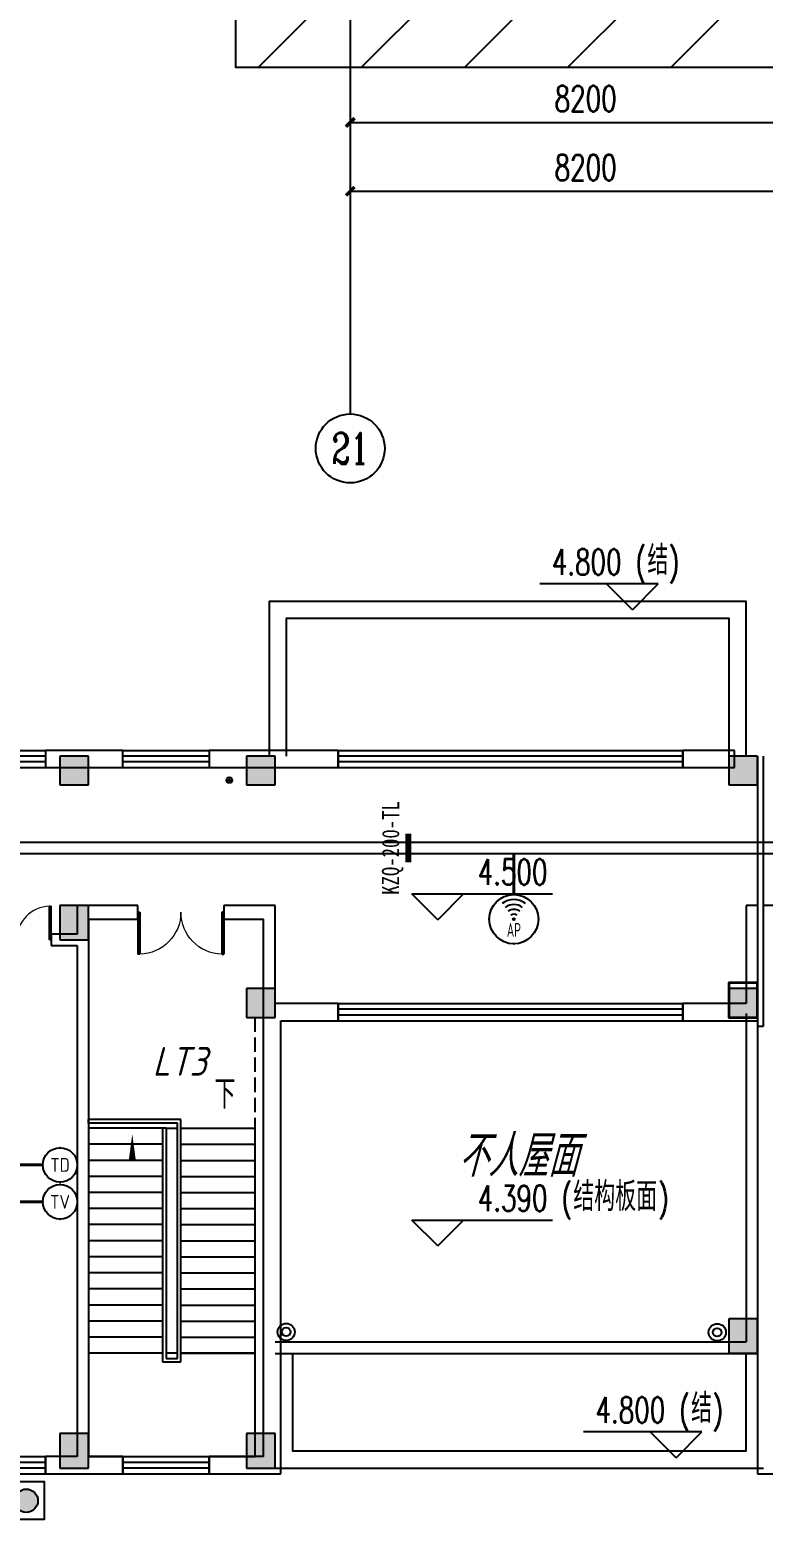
# Model space of a CAD drawing. Extents: x 1333527 to 1855755, y 1020844 to 1581249.
# Drawn here: x 1401502 to 1414274, y 1042187 to 1068127 of the extents above; entities that cross this region are included whole.
import ezdxf
from ezdxf.enums import TextEntityAlignment as Align

# ---------------------------------------------------------------- set-up
doc = ezdxf.new("R2010")
doc.units = 0
doc.header["$LTSCALE"] = 1000
doc.header["$PDSIZE"] = 5
doc.linetypes.add('__DASH', pattern=[0.35, 0.25, -0.1])
doc.layers.add('1-建筑底图', color=8, linetype='Continuous', plot=False)
for name, color, linetype in [('AXIS_TEXT', 7, 'Continuous'), ('CABLETRAY_PDS', 4, 'Continuous'), ('EQUIP-通讯', 3, 'Continuous'), ('WIRE-综合布线', 5, 'Continuous'), ('建筑-柱子', 9, 'Continuous'), ('建筑-柱子-填充', 8, 'Continuous'), ('抗震支吊架', 2, 'Continuous'), ('排水', 153, 'Continuous'), ('防火分区', 6, 'Continuous')]:
    doc.layers.add(name, color=color, linetype=linetype)
doc.layers.add('砼柱', color=2, linetype='Continuous', lineweight=35)
doc.styles.add('_TCH_AXIS', font='COMPLEX', dxfattribs={"bigfont": 'GBCBIG'})
doc.styles.add('_TCH_DIM', font='SIMPLEX', dxfattribs={"bigfont": 'GBCBIG'})
doc.styles.add('_TCH_DIM_T3', font='SIMPLEX', dxfattribs={"width": 0.705882, "bigfont": 'GBCBIG'})
doc.styles.add('_TEL_ATTDEF', font='gbenor', dxfattribs={"bigfont": 'gbcbig'})
doc.styles.add('_TEL_DIM', font='SIMPLEX', dxfattribs={"width": 0.8, "height": 3.5, "bigfont": 'HZTXT'})
doc.styles.add('COMPLEX', font='COMPLEX')
doc.styles.add('kzcad', font='', dxfattribs={"width": 0.8})
doc.styles.get("Standard").update_dxf_attribs({"font": 'gbeitc.shx', "bigfont": 'gbcbig.shx'})
doc.styles.get('kzcad').set_extended_font_data('SimSun')
doc.linetypes.add('JIEDI', pattern='A,1.25,-0.25,0.25,-0.25,0.625,["/",Standard,S=0.6,R=0,X=0,Y=-0.3],0.625,-0.25,0.25,-0.25', length=4)
doc.dimstyles.new('_TCH_ARCH&&150', dxfattribs={"dimtxt": 446.25, "dimasz": 150, "dimexe": 375, "dimexo": 450, "dimgap": 189.375, "dimtad": 1, "dimdec": 0, "dimzin": 0, "dimdsep": 46, "dimtxsty": '_TCH_DIM_T3', "dimblk": 'ARCHTICK', "dimcen": 0.09, "dimclrt": 7, "dimazin": 2, "dimtfac": 1, "dimtdec": 0, "dimtix": 1, "dimtmove": 2, "dimatfit": 3, "dimfxl": 1, "dimtolj": 1, "dimtzin": 0, "dimarcsym": 0})

# ---------------------------------------------------------------- blocks, each defined once
blk = doc.blocks.new('$equip_U$00000091(win7-PC-hzk)')
for radius in [0.714, 0.0272]:
    blk.add_circle((0, 0), radius)
for radius in [0.571, 0.428, 0.285, 0.143]:
    blk.add_arc((0, 0), radius, 53.7049, 126.2951)
for p in [(0, 0.714), (-0.714, 0), (0.714, 0), (0, -0.714)]:
    blk.add_point(p)
at = {"color": 7, "style": '_TEL_DIM', "flags": 1}
for tag in ['A', 'REMARK']:
    blk.add_attdef(tag, text='', height=0.00002, dxfattribs=at).set_placement((0, 0), align=Align.MIDDLE_CENTER)
at = {"color": 7, "style": '_TEL_DIM', "width": 0.7}
blk.add_attdef('$TEXT$', text='', height=0.4, dxfattribs=at).set_placement((0, -0.31), align=Align.MIDDLE_CENTER)
blk = doc.blocks.new('$equip_U$00000076(win7-PC-hzk)')
blk.add_circle((0, 0.5), 0.5)
for p in [(0, 0.999), (-0.5, 0.5), (0.5, 0.5)]:
    blk.add_point(p)
at = {"color": 7, "style": '_TEL_DIM'}
blk.add_attdef('$TEXT$', text='', height=0.4, dxfattribs=at).set_placement((0, 0.5), align=Align.MIDDLE_CENTER)
at = {"color": 7, "style": '_TEL_DIM', "flags": 1}
for tag in ['A', 'REMARK']:
    blk.add_attdef(tag, text='', height=0.00002, dxfattribs=at).set_placement((0, 0), align=Align.MIDDLE_CENTER)
blk = doc.blocks.new('$equip_U$00000088(win7-PC-hzk)')
blk.add_circle((0, 0.5), 0.5)
for p in [(0, 0.999), (-0.5, 0.5), (0.5, 0.5)]:
    blk.add_point(p)
at = {"color": 7, "style": '_TEL_DIM'}
blk.add_attdef('$TEXT$', text='', height=0.4, dxfattribs=at).set_placement((0, 0.5), align=Align.MIDDLE_CENTER)
at = {"color": 7, "style": '_TEL_DIM', "flags": 1}
for tag in ['A', 'REMARK']:
    blk.add_attdef(tag, text='', height=0.00002, dxfattribs=at).set_placement((0, 0), align=Align.MIDDLE_CENTER)
blk = doc.blocks.new('ng')
at = {"layer": '排水'}
for p, q in [((345991, 781358), (346091, 781358)), ((346041, 781408), (346041, 781308))]:
    blk.add_line(p, q, dxfattribs=at)
blk.add_circle((346041, 781358), 50, dxfattribs=at)
blk = doc.blocks.new('np')
at = {"layer": '排水'}
for radius in [150, 75]:
    blk.add_circle((345955, 781714), radius, dxfattribs=at)
blk = doc.blocks.new('A$C4670417C')
at = {"layer": '建筑-柱子-填充'}
for points in [[(42250, 14300), (41750, 14300), (41750, 13800), (42250, 13800)], [(45500, 14300), (45000, 14300), (45000, 13800), (45500, 13800)], [(53900, 14300), (53400, 14300), (53400, 13800), (53900, 13800)], [(42250, 11700), (41750, 11700), (41750, 11100), (42250, 11100)], [(45500, 10250), (45000, 10250), (45000, 9750), (45500, 9750)], [(53900, 10250), (53400, 10250), (53400, 9750), (53900, 9750)], [(53900, 4500), (53400, 4500), (53400, 3900), (53900, 3900)], [(42250, 2500), (41750, 2500), (41750, 1900), (42250, 1900)], [(45500, 2500), (45000, 2500), (45000, 1900), (45500, 1900)]]:
    blk.add_hatch(color=256, dxfattribs=at).paths.add_polyline_path(points)
at = {"layer": '建筑-柱子'}
for p, q in [((42250, 14300), (41750, 14300)), ((41750, 14300), (41750, 13800)), ((42250, 13800), (42250, 14300)), ((45500, 14300), (45000, 14300)), ((45000, 14300), (45000, 13800)), ((45500, 13800), (45500, 14300)), ((53900, 14300), (53400, 14300)), ((53400, 14300), (53400, 13800)), ((53900, 13800), (53900, 14300)), ((41750, 13800), (42250, 13800)), ((45000, 13800), (45500, 13800)), ((53400, 13800), (53900, 13800)), ((42250, 11700), (41750, 11700)), ((41750, 11700), (41750, 11100)), ((42250, 11100), (42250, 11700)), ((41750, 11100), (42250, 11100)), ((45500, 10250), (45000, 10250)), ((45000, 10250), (45000, 9750)), ((45500, 9750), (45500, 10250)), ((53900, 10250), (53400, 10250)), ((53400, 10250), (53400, 9750)), ((53900, 9750), (53900, 10250)), ((45000, 9750), (45500, 9750)), ((53400, 9750), (53900, 9750)), ((53900, 4500), (53400, 4500)), ((53400, 4500), (53400, 3900)), ((53900, 3900), (53900, 4500)), ((53400, 3900), (53900, 3900)), ((42250, 2500), (41750, 2500)), ((41750, 2500), (41750, 1900)), ((42250, 1900), (42250, 2500)), ((45500, 2500), (45000, 2500)), ((45000, 2500), (45000, 1900)), ((45500, 1900), (45500, 2500)), ((41750, 1900), (42250, 1900)), ((45000, 1900), (45500, 1900))]:
    blk.add_line(p, q, dxfattribs=at)
at = {"layer": '砼柱', "lineweight": 35}
blk.add_lwpolyline([(53900, 10350), (53400, 10350), (53400, 9750), (53900, 9750)], close=True, dxfattribs=at)
blk = doc.blocks.new('A$C2CDD3BEF')
at = {"layer": '防火分区'}
h = blk.add_hatch(color=7, dxfattribs=at)
h.dxf.hatch_style = 1
edge = h.paths.add_edge_path()
edge.add_arc((460, 446), 282, 0, 360)
at = {"layer": '防火分区', "color": 7}
blk.add_lwpolyline([(0, 0), (900, 0), (900, 900), (0, 900)], close=True, dxfattribs=at)
blk.add_circle((460, 446), 282, dxfattribs=at)
blk = doc.blocks.new('$WINLIB2D$00000001')
at = {"color": 0}
for points in [[(-0.5, 0.5), (-0.5, -0.5)], [(-0.5, 0.5), (0.5, 0.5)], [(0.5, -0.5), (0.5, 0.5)], [(0.5, 0.1667), (-0.5, 0.1667)], [(0.5, -0.1667), (-0.5, -0.1667)], [(-0.5, -0.5), (0.5, -0.5)]]:
    blk.add_lwpolyline(points, dxfattribs=at)
blk = doc.blocks.new('$DorLib2D$00000002')
for p, q in [((-0.5, 0), (-0.5, 0.4875)), ((-0.475, 0.4875), (-0.5, 0.4875)), ((-0.475, 0), (-0.475, 0.4875)), ((0.475, 0), (0.475, 0.4875)), ((0.475, 0.4875), (0.5, 0.4875)), ((0.5, 0), (0.5, 0.4875)), ((-0.5, 0), (-0.475, 0)), ((0.5, 0), (0.475, 0))]:
    blk.add_line(p, q)
at = {"lineweight": 13}
for centre, start, end in [((-0.4875, 0), 0, 88.53072), ((0.4875, 0), 91.46928, 180)]:
    blk.add_arc(centre, 0.4875, start, end, dxfattribs=at)
blk = doc.blocks.new('1-二层建筑底图')
at = {"layer": '1-建筑底图', "color": 8}
for p, q in [((52970.9, 12800), (50910.9, 12800)), ((52520.9, 12350), (52070.9, 12800)), ((52520.9, 12350), (52970.9, 12800)), ((43650, 9900), (42300, 9900)), ((42300, 9900), (42300, 9600)), ((43650, 9600), (43650, 9900)), ((47400, 9900), (45150, 9900)), ((45150, 9900), (45150, 9600)), ((47400, 9600), (47400, 9900)), ((54300, 9900), (53400, 9900)), ((53400, 9900), (53400, 9600)), ((54300, 9600), (54300, 9900)), ((42300, 9600), (43650, 9600)), ((45150, 9600), (47400, 9600)), ((53400, 9600), (54300, 9600)), ((49131.5, 6951.5), (48681.5, 7401.5)), ((48681.5, 7401.5), (51132.5, 7401.5)), ((49131.5, 6951.5), (49581.5, 7401.5)), ((42850, 7200), (42850, 6700)), ((43908.6, 7200), (42850, 7200)), ((43908.6, 6960), (43908.6, 7200)), ((46300, 7200), (45408.6, 7200)), ((45408.6, 7200), (45408.6, 6960)), ((46300, 5490), (46300, 7200)), ((54500, 7200), (54500, 5490)), ((54700, 7200), (54500, 7200)), ((54700, 7200), (54700, 5190)), ((56150, 7200), (54800, 7200)), ((54800, 7200), (54800, 5090)), ((43050, 6960), (43050, 6600)), ((43050, 6960), (43908.6, 6960)), ((45408.6, 6960), (46100, 6960)), ((46100, 5390), (46100, 6960)), ((42850, 6700), (42400, 6700)), ((42400, 6700), (42400, 6500)), ((42400, 6500), (42850, 6500)), ((42850, 6500), (42850, -2400)), ((43050, 6600), (43050, -2400)), ((47400, 5490), (46300, 5490)), ((47400, 5190), (47400, 5490)), ((54500, 5490), (53400, 5490)), ((53400, 5490), (53400, 5190)), ((46100, -2400), (46100, 5390)), ((46400, -2700), (46400, 5190)), ((46400, 5190), (47400, 5190)), ((53400, 5190), (54700, 5190)), ((54800, 5090), (54700, 5090)), ((54700, 5090), (54700, 3500)), ((44660, 3470), (43050, 3470)), ((43050, 3410), (43050, 3470)), ((44600, 3410), (43050, 3410)), ((44600, -690), (44600, 3410)), ((44660, -750), (44660, 3470)), ((54700, 3500), (54700, -2700)), ((43050, 3320), (43050, -600)), ((44340, 3320), (43050, 3320)), ((44400, 3320), (44340, 3320)), ((44340, 3320), (44340, -750)), ((44400, 3320), (44340, 3320)), ((44400, 3320), (44400, -600)), ((44400, 3320), (44400, -690)), ((44400, 3320), (44600, 3320)), ((44600, -600), (44600, 3320)), ((44660, 3320), (45950, 3320)), ((45950, -600), (45950, 3320)), ((44340, 3040), (43050, 3040)), ((44660, 3040), (45950, 3040)), ((44340, 2760), (43050, 2760)), ((44660, 2760), (45950, 2760)), ((44340, 2480), (43050, 2480)), ((44660, 2480), (45950, 2480)), ((44340, 2200), (43050, 2200)), ((44660, 2200), (45950, 2200)), ((44340, 1920), (43050, 1920)), ((44660, 1920), (45950, 1920)), ((44340, 1640), (43050, 1640)), ((44660, 1640), (45950, 1640)), ((49131.5, 1269.5), (48681.5, 1719.5)), ((48681.5, 1719.5), (51132.5, 1719.5)), ((49131.5, 1269.5), (49581.5, 1719.5)), ((44340, 1360), (43050, 1360)), ((44660, 1360), (45950, 1360)), ((44340, 1080), (43050, 1080)), ((44660, 1080), (45950, 1080)), ((44340, 800), (43050, 800)), ((44660, 800), (45950, 800)), ((44340, 520), (43050, 520)), ((44660, 520), (45950, 520)), ((44340, 240), (43050, 240)), ((44660, 240), (45950, 240)), ((44340, -40), (43050, -40)), ((44660, -40), (45950, -40)), ((44340, -320), (43050, -320)), ((44660, -320), (45950, -320)), ((44340, -600), (43050, -600)), ((43050, -600), (43050, -2400)), ((44340, -600), (43050, -600)), ((44340, -750), (44660, -750)), ((44600, -600), (44400, -600)), ((44400, -690), (44600, -690)), ((44660, -600), (45950, -600)), ((45950, -600), (44660, -600)), ((45950, -2400), (45950, -600)), ((53731.7, -1969.5), (51671.7, -1969.5)), ((53281.7, -2419.5), (52831.7, -1969.5)), ((53281.7, -2419.5), (53731.7, -1969.5)), ((42850, -2400), (42300, -2400)), ((42300, -2400), (42300, -2700)), ((43050, -2400), (45950, -2400)), ((43650, -2400), (43050, -2400)), ((43650, -2700), (43650, -2400)), ((46100, -2400), (45150, -2400)), ((45150, -2400), (45150, -2700)), ((42300, -2700), (42950, -2700)), ((42950, -2700), (43650, -2700)), ((45150, -2700), (46400, -2700)), ((54700, -2700), (56450, -2700))]:
    blk.add_line(p, q, dxfattribs=at)
at = {"layer": '1-建筑底图', "color": 8, "linetype": 'Continuous'}
for p, q in [((54700, 9800), (54700, 7200)), ((54800, 9800), (54800, 7200)), ((54500, 5320), (54500, -401.4)), ((54700, 5320), (54700, -601.4)), ((46300, -401.4), (54500, -401.4)), ((46300, -601.4), (54700, -601.4))]:
    blk.add_line(p, q, dxfattribs=at)
at = {"layer": '1-建筑底图', "color": 8, "linetype": '__DASH'}
blk.add_line((45950, -2000), (45950, 5250), dxfattribs=at)
at = {"layer": '1-建筑底图', "color": 8}
for points in [[(46200, 9800), (46200, 12500), (54499.6, 12500), (54499.6, 9800)], [(46500, 9800), (46500, 12200), (54199.6, 12200), (54199.6, 9800)], [(46600, -601.4), (46600, -2300), (54500, -2300), (54500, -601.4)], [(46300, -2600), (46300, -2600), (54800, -2600), (54800, -2600)]]:
    blk.add_lwpolyline(points, dxfattribs=at)
blk.add_lwpolyline([(45387.5, 3500, 0, 0, 0), (45387.5, -1460, 0, 0, 0), (43812.5, -1460, 0, 0, 0), (43812.5, 3220, 0, 120, 0), (43812.5, 2770, 0, 0, 0)], format="xyseb", dxfattribs=at)
for name, p in [('A$C4670417C', (800, -4500)), ('ng', (-300538.7, -771975.2)), ('np', (-299462.4, -781943)), ('np', (-291955.7, -781949.6))]:
    blk.add_blockref(name, p, dxfattribs=at)
for name, p, xscale, yscale, zscale, rotation in [('$WINLIB2D$00000001', (41850, 9750), 900, -300, 300, 1.642854430531262e-08), ('$WINLIB2D$00000001', (44400, 9750), 1500, -300, 300, 1.642854430531262e-08), ('$WINLIB2D$00000001', (50400, 9750), 6000, 300, 300, 1.642854430531262e-08), ('$DorLib2D$00000002', (41800, 6600), -1200, -1200, 200, 179.9999999822141), ('$DorLib2D$00000002', (44658.6, 7080), 1500, -1500, 240, 1.6377196143037e-08), ('$WINLIB2D$00000001', (50400, 5340), 6000.000000216765, 300, 300, 1.63766998512822e-08), ('$WINLIB2D$00000001', (41000, -2550), 2600, 300, 300, 1.581170329505992e-08), ('$WINLIB2D$00000001', (44400, -2550), 1500, 300, 300, 1.581127928531271e-08)]:
    blk.add_blockref(name, p, dxfattribs=dict(at, xscale=xscale, yscale=yscale, zscale=zscale, rotation=rotation))
at = {"layer": '1-建筑底图', "color": 8, "xscale": 0.7200000000000001, "yscale": 0.7200000000000001, "zscale": 0.7200000000000001}
blk.add_blockref('A$C2CDD3BEF', (41635.8, -3489.5), dxfattribs=at)
at = {"layer": '1-建筑底图', "color": 8, "style": '_TCH_DIM', "width": 0.705882}
for s, height, p in [('(', 446.2, (52572.9, 12957.5)), (')', 446.2, (53151.5, 12957.5)), ('4.800', 446.25, (51117.9, 12957.5)), ('4.500', 446.25, (49827.5, 7559)), ('(', 446.2, (51282.5, 1877)), (')', 446.2, (52966.9, 1877)), ('4.390', 446.25, (49827.5, 1877)), ('(', 446.2, (53333.7, -1812)), (')', 446.2, (53912.3, -1812)), ('4.800', 446.25, (51878.7, -1812))]:
    blk.add_text(s, height=height, dxfattribs=at).set_placement(p)
at = {"layer": '1-建筑底图', "color": 8, "style": '_TCH_DIM'}
for s, height, p in [('结', 506.4, (52782.9, 12957.5)), ('下', 506.4, (45245.1, 3657.5)), ('结构板面', 506.38, (51492.5, 1877)), ('结', 506.4, (53543.7, -1812))]:
    blk.add_text(s, height=height, dxfattribs=at).set_placement(p)
at = {"layer": '1-建筑底图', "color": 8}
for s, height, p in [('LT3', 500, (44166.7, 4234.3)), ('不人屋面', 723.4, (49482.2, 2476.1))]:
    blk.add_text(s, height=height, dxfattribs=at).set_placement(p)
blk = doc.blocks.new('_AXISO')
blk.add_circle((0, 0), 0.5)
at = {"layer": 'AXIS_TEXT', "style": 'COMPLEX', "width": 1.041667}
blk.add_attdef('A', text='', height=0.56, dxfattribs=at).set_placement((-0.25, -0.28), (0.25, -0.28), align=Align.FIT)
blk = doc.blocks.new('_ArchTick')
at = {"color": 0, "linetype": 'ByBlock', "const_width": 0.4}
blk.add_lwpolyline([(-0.5, -0.5), (0.5, 0.5)], dxfattribs=at)
blk = doc.blocks.new('*D94')
at = {"layer": '1-建筑底图', "color": 0, "lineweight": -2, "transparency": 16777216}
for p, q in [((921273, 1028261), (921273, 1025373)), ((929473, 1028261), (929473, 1025373)), ((921273, 1025748), (929473, 1025748))]:
    blk.add_line(p, q, dxfattribs=at)
at = {"layer": 'Defpoints', "color": 0}
for p in [(921273, 1028711), (929473, 1028711), (929473, 1025748)]:
    blk.add_point(p, dxfattribs=at)
at = {"layer": '1-建筑底图', "color": 0, "lineweight": -2, "transparency": 16777216, "xscale": 150, "yscale": 150, "zscale": 150, "rotation": 180}
blk.add_blockref('_ArchTick', (921273, 1025748), dxfattribs=at)
at = {"layer": '1-建筑底图', "color": 0, "lineweight": -2, "transparency": 16777216, "xscale": 150, "yscale": 150, "zscale": 150}
blk.add_blockref('_ArchTick', (929473, 1025748), dxfattribs=at)
at = {"layer": '1-建筑底图', "color": 7, "transparency": 16777216, "insert": (925373, 1026161), "char_height": 446.2, "attachment_point": 5, "style": '_TCH_DIM_T3'}
blk.add_mtext('\\A1;8200', dxfattribs=at)
blk = doc.blocks.new('*D106')
at = {"layer": '1-建筑底图', "color": 0, "lineweight": -2, "transparency": 16777216}
for p, q in [((921273, 1029461), (921273, 1026573)), ((929473, 1029461), (929473, 1026573)), ((921273, 1026948), (929473, 1026948))]:
    blk.add_line(p, q, dxfattribs=at)
at = {"layer": 'Defpoints', "color": 0}
for p in [(921273, 1029911), (929473, 1029911), (929473, 1026948)]:
    blk.add_point(p, dxfattribs=at)
at = {"layer": '1-建筑底图', "color": 0, "lineweight": -2, "transparency": 16777216, "xscale": 150, "yscale": 150, "zscale": 150, "rotation": 180}
blk.add_blockref('_ArchTick', (921273, 1026948), dxfattribs=at)
at = {"layer": '1-建筑底图', "color": 0, "lineweight": -2, "transparency": 16777216, "xscale": 150, "yscale": 150, "zscale": 150}
blk.add_blockref('_ArchTick', (929473, 1026948), dxfattribs=at)
at = {"layer": '1-建筑底图', "color": 7, "transparency": 16777216, "insert": (925373, 1027361), "char_height": 446.2, "attachment_point": 5, "style": '_TCH_DIM_T3'}
blk.add_mtext('\\A1;8200', dxfattribs=at)
blk = doc.blocks.new('1-屋顶层建筑底图')
at = {"layer": '1-建筑底图'}
h = blk.add_hatch(dxfattribs=at)
h.set_pattern_fill('ANSI31', color=8, scale=800)
h.set_pattern_definition([(45, (-831142.2, -501018.1), (-898.0256, 898.0256), [])])
h.paths.add_polyline_path([(0, 33600), (4600, 33600), (4600, 34300), (11800, 34300), (15600, 34300), (19200, 34300), (19200, 33600), (23800, 33600), (23800, 0), (19200, 0), (19200, -700), (15600, -700), (11800, -700), (4600, -700), (4600, 0), (0, 0)], flags=0)
h.paths.add_polyline_path([(0, 33600), (4600, 33600), (4600, 34300), (11800, 34300), (15600, 34300), (19200, 34300), (19200, 33600), (23800, 33600), (23800, 0), (19200, 0), (19200, -700), (15600, -700), (15600, -700), (11800, -700), (4600, -700), (4600, 0), (0, 0)], flags=16)
h.paths.add_polyline_path([(15600, -1900), (25700, -1900), (25700, 35500), (-1900, 35500), (-1900, -1900), (11800, -1900)])
at = {"layer": '1-建筑底图', "color": 8}
blk.add_line((100, -1941.3), (100, -7941.3), dxfattribs=at)
blk.add_lwpolyline([(25700, 35500), (21100, 35500), (21100, 35500), (15600, 35500), (11800, 35500), (2700, 35500), (2700, 35500), (-1900, 35500), (-1900, -1900), (2700, -1900), (2700, -1900), (11800, -1900), (15600, -1900), (21100, -1900), (21100, -1900), (25700, -1900)], close=True, dxfattribs=at)
blk.add_lwpolyline([(3211.3, -1698.9, 0, 0, 0), (3211.3, -275.2, 0, 120, 0), (3211.3, -725.2, 0, 0, 0)], format="xyseb", dxfattribs=at)
ref = blk.add_blockref('_AXISO', (100, -8541.3), dxfattribs=dict(at, xscale=1200, yscale=1200, zscale=1200))
ref.add_attrib('A', '21', dxfattribs={"layer": 'AXIS_TEXT', "height": 540.28, "style": '_TCH_AXIS', "width": 0.862069}).set_placement((-221.6, -8811.5), (421.6, -8811.5), align=Align.FIT)
for p1, p2, picture, middle in [((100, 100), (8300, 100), '*D106', (4200, -2450)), ((100, -1100), (8300, -1100), '*D94', (4200, -3650))]:
    dim = blk.add_aligned_dim(p1=p1, p2=p2, distance=-2962.5, dimstyle='_TCH_ARCH&&150', dxfattribs=at)
    dim.commit()
    dim.dimension.update_dxf_attribs({"geometry": picture, "text_midpoint": middle, "insert": (-921173.1, -1029811)})

msp = doc.modelspace()

# ---------------------------------------------------------------- linework, layer by layer
at = {"layer": 'CABLETRAY_PDS'}
for p, q in [((1362054, 1053977), (1440074, 1053977)), ((1440074, 1053777), (1362054, 1053777))]:
    msp.add_line(p, q, dxfattribs=at)
at = {"layer": 'WIRE-综合布线', "linetype": 'Continuous', "const_width": 52.5}
for points in [[(1409932, 1053064), (1409932, 1053777)], [(1401224, 1048357), (1401730, 1048357)], [(1400925, 1047715), (1401730, 1047715)]]:
    msp.add_lwpolyline(points, dxfattribs=at)
at = {"layer": '抗震支吊架', "color": 2, "const_width": 100}
msp.add_lwpolyline([(1408094, 1053627), (1408094, 1054127)], dxfattribs=at)

# ---------------------------------------------------------------- block references
at = {"layer": '1-建筑底图'}
for name, p in [('1-二层建筑底图', (1359474, 1045677)), ('1-屋顶层建筑底图', (1406982, 1069377))]:
    msp.add_blockref(name, p, dxfattribs=at)
at = {"layer": 'EQUIP-通讯', "linetype": 'JIEDI'}
ref = msp.add_blockref('$equip_U$00000091(win7-PC-hzk)', (1409932, 1052636), dxfattribs=dict(at, xscale=600, yscale=600, zscale=600))
ref.add_attrib('$TEXT$', 'AP', dxfattribs={"layer": '0', "color": 7, "height": 240, "style": '_TEL_ATTDEF', "width": 0.7}).set_placement((1409932, 1052450), align=Align.MIDDLE_CENTER)
ref = msp.add_blockref('$equip_U$00000076(win7-PC-hzk)', (1402329, 1048357), dxfattribs=dict(at, xscale=600, yscale=600, zscale=600, rotation=89.99999999999984))
ref.add_attrib('$TEXT$', 'TD', dxfattribs={"layer": '0', "color": 7, "height": 240, "style": '_TEL_ATTDEF'}).set_placement((1402029, 1048357), align=Align.MIDDLE_CENTER)
ref = msp.add_blockref('$equip_U$00000088(win7-PC-hzk)', (1402329, 1047715), dxfattribs=dict(at, xscale=600, yscale=600, zscale=600, rotation=89.99999999999984))
ref.add_attrib('$TEXT$', 'TV', dxfattribs={"layer": '0', "color": 7, "height": 240, "style": '_TEL_ATTDEF'}).set_placement((1402029, 1047715), align=Align.MIDDLE_CENTER)

# ---------------------------------------------------------------- texts
at = {"layer": '抗震支吊架', "color": 2, "style": 'kzcad', "width": 0.8}
msp.add_text('KZQ-200-TL', height=300, rotation=89.8854, dxfattribs=at).set_placement((1407934, 1053877), align=Align.CENTER)

doc.saveas('drawing.dxf')
